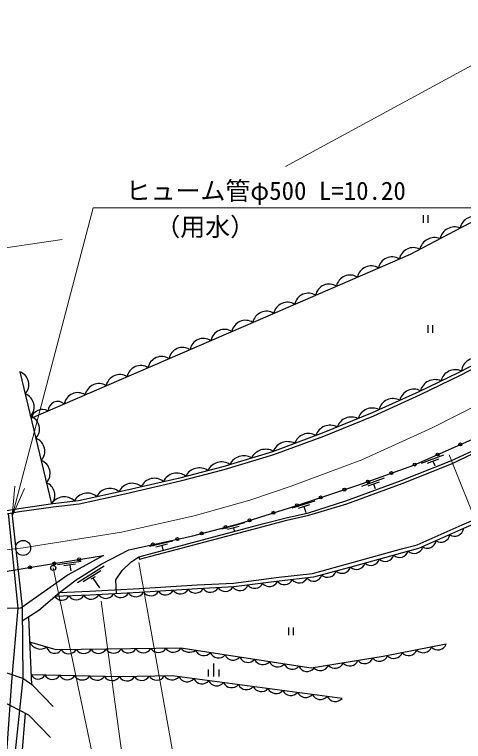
# Model space of a CAD drawing. Units: millimetres, scale not verified. Extents: x 40000 to 680000, y 20000 to 380000.
# Drawn here: x 256710 to 301771, y 241094 to 314103 of the extents above; entities that cross this region are included whole.
import ezdxf
from ezdxf.enums import TextEntityAlignment as Align

# ---------------------------------------------------------------- set-up
doc = ezdxf.new("R2010")
doc.units = ezdxf.units.MM
doc.header["$LTSCALE"] = 1000
doc.linetypes.add('CHAIN', pattern=[18.5, 12, -1.5, 3.5, -1.5])
for name, color, linetype, lineweight in [('M-BGD', 7, 'Continuous', 25), ('M-BGD-EXST', 7, 'Continuous', 25), ('M-BMK', 2, 'CHAIN', 13), ('M-BMK-SRVR', 3, 'Continuous', 25), ('M-STR-HTXT', 7, 'Continuous', 13)]:
    doc.layers.add(name, color=color, linetype=linetype, lineweight=lineweight)
doc.styles.add('ＭＳ ゴシック', font='')
doc.styles.get('ＭＳ ゴシック').set_extended_font_data('MS Gothic')

# ---------------------------------------------------------------- blocks, each defined once
blk = doc.blocks.new('open_arrow')
at = {"color": 0, "linetype": 'Continuous', "lineweight": -2}
blk.add_lwpolyline([(7.5, 1.25), (0, 0), (7.5, -1.25)], dxfattribs=at)

msp = doc.modelspace()

# ---------------------------------------------------------------- linework, layer by layer
at = {"layer": 'M-BGD'}
for p, q in [((297714, 293963), (297714, 293180)), ((298181, 293963), (298181, 293180)), ((298189, 282909), (298189, 282126)), ((298656, 282909), (298656, 282126)), ((257252, 278223), (260430, 264964)), ((299758, 269839), (297511, 268997)), ((299266, 269441), (298143, 269020)), ((298705, 269231), (298883, 268796)), ((293800, 267549), (291553, 266706)), ((293308, 267151), (292185, 266729)), ((292746, 266940), (292925, 266505)), ((286840, 265227), (284548, 264516)), ((286326, 264858), (285180, 264503)), ((285753, 264680), (285961, 264081)), ((279792, 263037), (277471, 262426)), ((279262, 262691), (278102, 262386)), ((278682, 262539), (278771, 262236)), ((272608, 261223), (270269, 260686)), ((272068, 260894), (270899, 260625)), ((271484, 260760), (271597, 260325)), ((263409, 259184), (261033, 258846)), ((262843, 258901), (261655, 258733)), ((262249, 258817), (262348, 258246)), ((265699, 258702), (263032, 257026)), ((265367, 258245), (263589, 257128)), ((264797, 257639), (264382, 257378)), ((265260, 256515), (264589, 257509)), ((258429, 246789), (258156, 253563)), ((284220, 252538), (284220, 251756)), ((284687, 252538), (284687, 251756)), ((276187, 247609), (276187, 248306)), ((276720, 247609), (276720, 248938)), ((277254, 247609), (277254, 248306)), ((257443, 239436), (257811, 243929))]:
    msp.add_line(p, q, dxfattribs=at)
for points in [[(258369, 273565), (281158, 283405), (296448, 290037), (300902, 292395), (306350, 295226), (314382, 299505), (322401, 303817), (328820, 307194), (339847, 312457)], [(254842, 264123), (257141, 264500), (260558, 264982), (263135, 265301), (267716, 266290), (273434, 267620), (277658, 268715), (282643, 270231), (287622, 272081), (292636, 274118), (297332, 276255), (301330, 278190), (306054, 280642), (311815, 283821), (319291, 287751), (329124, 293038), (347009, 302487)], [(254886, 263796), (257191, 264174), (260601, 264655), (263191, 264975), (267788, 265968), (273513, 267300), (277747, 268397), (282749, 269918), (287742, 271773), (292767, 273814), (297472, 275957), (301478, 277895), (306209, 280351), (311994, 283521), (319440, 287386), (329280, 292619), (347203, 302217)], [(268170, 260340), (274616, 261763), (279322, 262993), (284933, 264766), (291167, 266832), (296778, 268858), (303521, 271832), (308479, 274209), (315026, 277733), (321966, 281455), (333640, 287980), (350402, 297763)], [(266954, 255930), (266883, 257316), (267511, 258259), (268374, 259108), (269172, 259649), (281593, 262939), (283978, 263548), (286201, 264066), (289962, 265247), (295508, 267316), (300497, 269286), (304867, 271304), (309213, 273430), (312325, 275169), (315837, 277221), (318031, 278429), (339356, 290283), (351026, 296894)], [(269172, 259649), (269244, 259390), (281656, 262697), (284038, 263305), (286266, 263824), (290060, 264962), (295604, 267018), (300574, 268980), (304975, 271078), (309329, 273209), (312477, 274872), (315961, 277003), (318208, 278199), (339478, 290065), (351210, 296638)], [(355821, 290218), (352837, 288884), (350292, 287746), (347259, 286208), (343935, 284358), (341352, 282729), (329703, 272857), (321698, 269021), (316593, 267688), (309796, 265931), (301786, 262470), (297245, 260475), (295655, 260046), (290832, 258706), (286710, 257582), (283284, 257182), (278733, 256610), (275060, 256416), (269261, 256057), (264263, 255781), (260768, 255657)], [(261226, 256053), (264244, 256180), (269237, 256456), (275037, 256815), (278697, 257009), (283236, 257579), (286634, 257976), (290726, 259091), (295550, 260432), (297112, 260853), (301626, 262836), (309666, 266310), (316492, 268076), (321560, 269398), (329483, 273196), (341115, 283052), (343731, 284702), (347071, 286561), (350120, 288107), (352675, 289250), (355593, 290536)], [(255888, 239530), (256451, 247115), (257065, 254486), (256092, 263994)], [(256431, 264049), (257476, 254593), (257536, 247411), (256720, 239488)], [(257488, 253205), (259163, 254274), (261226, 256053), (262886, 257329), (265413, 258911), (268170, 260340)], [(239658, 256831), (247634, 257262), (253562, 257801), (258592, 258627), (265653, 259786)], [(265653, 259786), (262097, 257820), (257335, 254494), (256110, 254457), (247419, 255817), (241349, 255885)], [(260323, 241488), (258157, 243752), (255425, 245154), (251413, 247294), (246804, 249864), (243491, 251865), (240220, 253803), (237654, 255506), (235873, 257013)], [(260591, 244607), (258533, 246717), (257536, 247411), (256068, 247922), (255347, 248053), (239658, 256831)], [(300034, 250854), (293724, 249618), (286490, 248457), (273403, 250464), (260895, 250285), (258257, 251066)], [(289586, 245425), (272530, 247682), (267287, 247593), (258390, 247775)]]:
    msp.add_lwpolyline(points, dxfattribs=at)
for centre in [(301460, 270923), (299173, 269915), (296886, 268906), (294537, 268049), (292186, 267200), (289822, 266386), (287449, 265600), (285076, 264813), (282693, 264058), (280309, 263305), (275486, 261990), (277905, 262622), (273053, 261418), (270612, 260879), (263186, 259381), (258252, 258571), (260719, 258976)]:
    msp.add_circle(centre, 150, dxfattribs=at)
for centre, radius, start, end in [((302890, 292332), 1500, 67.89197, 167.03181), ((300887, 291247), 1521, 69.12968, 166.44322), ((298872, 290176), 1525, 69.43325, 166.36735), ((296739, 289247), 1443, 63.17187, 167.87056), ((294589, 288377), 1386, 57.65458, 169.05686), ((292490, 287466), 1386, 57.65458, 169.05686), ((290391, 286556), 1386, 57.65458, 169.05686), ((288291, 285645), 1386, 57.65458, 169.05686), ((286196, 284733), 1386, 57.65458, 169.05686), ((284092, 283824), 1386, 57.65458, 169.05686), ((281992, 282914), 1386, 57.65458, 169.05686), ((279889, 282006), 1386, 57.65458, 169.05686), ((277786, 281098), 1386, 57.65458, 169.05686), ((275683, 280190), 1386, 57.65458, 169.05686), ((273580, 279282), 1386, 57.65458, 169.05686), ((271477, 278374), 1386, 57.65458, 169.05686), ((303039, 278113), 1491, 72.5364, 172.40825), ((256760, 276928), 1386, 317.77626, 69.17854), ((269373, 277465), 1386, 57.65458, 169.05686), ((300966, 276928), 1505, 66.70646, 165.30633), ((267270, 276557), 1386, 57.65458, 169.05686), ((298906, 275939), 1498, 66.22358, 165.42212), ((265167, 275649), 1386, 57.65458, 169.05686), ((257294, 274700), 1386, 317.77626, 69.17854), ((263064, 274741), 1386, 57.65458, 169.05686), ((296788, 275032), 1447, 62.47947, 166.64389), ((294704, 274095), 1440, 62.03919, 166.92152), ((261062, 274251), 989, 49.64392, 177.06752), ((292622, 273095), 1490, 62.84975, 162.88613), ((259511, 273263), 1181, 61.50652, 165.20492), ((257827, 272472), 1386, 317.77626, 69.17854), ((290535, 272134), 1548, 64.63446, 159.58659), ((288376, 271359), 1494, 61.70809, 161.44175), ((286229, 270522), 1502, 60.91007, 159.85292), ((258361, 270244), 1386, 317.77626, 69.17854), ((284120, 269646), 1560, 63.33296, 157.40512), ((281912, 268848), 1592, 61.12762, 152.69731), ((279728, 268184), 1592, 61.12762, 152.69731), ((258895, 268017), 1386, 317.77626, 69.17854), ((277476, 267642), 1523, 56.65656, 153.82727), ((272991, 266581), 1468, 52.10805, 154.70597), ((275256, 267043), 1531, 56.10966, 152.94437), ((270753, 266071), 1457, 51.28873, 154.89643), ((259382, 265829), 1367, 320.78899, 66.71152), ((266269, 265064), 1452, 50.11803, 154.26364), ((268512, 265582), 1441, 50.23447, 155.54726), ((264017, 264568), 1470, 50.01951, 152.43292), ((261691, 264193), 1470, 45.8923, 148.30572), ((300885, 262614), 898, 237.12266, 350.31159), ((299512, 262011), 898, 237.12266, 350.31159), ((298139, 261408), 898, 237.12266, 350.31159), ((295369, 260480), 898, 228.93788, 342.12681), ((296820, 260873), 898, 228.4989, 341.68783), ((292478, 259677), 898, 228.93788, 342.12681), ((293923, 260078), 898, 228.93788, 342.12681), ((289589, 258879), 898, 228.65289, 341.84181), ((291036, 259274), 898, 228.65289, 341.84181), ((286742, 258016), 832, 217.55521, 345.70846), ((288141, 258485), 898, 228.65289, 341.84181), ((282297, 257557), 898, 220.56529, 333.75422), ((283789, 257751), 906, 220.81084, 332.62683), ((285280, 257913), 898, 220.06332, 333.25224), ((271868, 256714), 898, 216.94601, 330.13494), ((273365, 256807), 898, 216.94601, 330.13494), ((274863, 256894), 898, 216.94601, 330.13494), ((276365, 256980), 898, 216.43641, 329.62533), ((277862, 257060), 898, 216.43641, 329.62533), ((279333, 257082), 843, 214.40454, 339.38865), ((280809, 257370), 898, 220.56529, 333.75422), ((261451, 256080), 803, 211.70453, 332.33284), ((262895, 256227), 898, 215.42422, 328.61315), ((262895, 256227), 898, 215.42422, 328.61315), ((264394, 256280), 898, 215.42422, 328.61315), ((265881, 256366), 898, 216.57294, 329.76186), ((267379, 256448), 898, 216.57294, 329.76186), ((268877, 256531), 898, 216.57294, 329.76186), ((270371, 256621), 898, 216.94601, 330.13494), ((259307, 251520), 1144, 203.35534, 303.65216), ((260733, 250761), 815, 193.70808, 324.91863), ((269642, 250905), 898, 214.22293, 327.41185), ((271142, 250926), 898, 214.22293, 327.41185), ((272642, 250947), 898, 214.22293, 327.41185), ((274274, 251222), 1158, 220.93858, 301.67826), ((297731, 250907), 898, 224.48764, 337.67656), ((299203, 251195), 898, 224.48764, 337.67656), ((262143, 250798), 898, 214.22293, 327.41185), ((263643, 250819), 898, 214.22293, 327.41185), ((265143, 250840), 898, 214.22293, 327.41185), ((266643, 250862), 898, 214.22293, 327.41185), ((268143, 250883), 898, 214.22293, 327.41185), ((275698, 250612), 898, 204.69026, 317.87919), ((277181, 250385), 898, 204.69026, 317.87919), ((278663, 250158), 898, 204.69026, 317.87919), ((294787, 250330), 898, 224.48764, 337.67656), ((296259, 250619), 898, 224.48764, 337.67656), ((280146, 249930), 898, 204.69026, 317.87919), ((281629, 249703), 898, 204.69026, 317.87919), ((283112, 249476), 898, 204.69026, 317.87919), ((288886, 249343), 898, 222.52204, 335.71097), ((290367, 249581), 898, 222.52204, 335.71097), ((291848, 249818), 898, 222.52204, 335.71097), ((293329, 250056), 898, 222.52204, 335.71097), ((284594, 249248), 898, 204.69026, 317.87919), ((286077, 249021), 898, 204.69026, 317.87919), ((287405, 249105), 898, 222.52204, 335.71097), ((259073, 248111), 757, 205.51825, 331.34926), ((260497, 248227), 898, 212.23196, 325.42088), ((261997, 248196), 898, 212.23196, 325.42088), ((263496, 248166), 898, 212.23196, 325.42088), ((264996, 248135), 898, 212.23196, 325.42088), ((266496, 248104), 898, 212.23196, 325.42088), ((267995, 248073), 898, 212.23196, 325.42088), ((269477, 248125), 898, 214.38017, 327.5691), ((270977, 248151), 898, 214.38017, 327.5691), ((272515, 248250), 972, 216.7056, 317.24701), ((274037, 247982), 898, 205.86585, 319.05477), ((275524, 247785), 898, 205.86585, 319.05477), ((277011, 247588), 898, 205.86585, 319.05477), ((278498, 247391), 898, 205.86585, 319.05477), ((279985, 247195), 898, 205.86585, 319.05477), ((281472, 246998), 898, 205.86585, 319.05477), ((282959, 246801), 898, 205.86585, 319.05477), ((284446, 246604), 898, 205.86585, 319.05477), ((285933, 246407), 898, 205.86585, 319.05477), ((287420, 246211), 898, 205.86585, 319.05477), ((288907, 246014), 898, 205.86585, 319.05477)]:
    msp.add_arc(centre, radius, start, end, dxfattribs=at)
at = {"layer": 'M-BGD-EXST'}
msp.add_circle((260595, 258521), 250, dxfattribs=at)
at = {"layer": 'M-BMK'}
msp.add_lwpolyline([(254609, 260175), (257576, 260532), (267462, 262131), (274746, 263772), (280321, 265335), (284482, 266739), (291560, 269387), (298629, 272591), (304739, 275692), (348530, 299940)], dxfattribs=at)
at = {"layer": 'M-BMK-SRVR'}
msp.add_circle((257576, 260532), 750, dxfattribs=at)
msp.add_circle((257576, 260532), 750, dxfattribs=at)
at = {"layer": 'M-STR-HTXT'}
for p, q in [((283919, 298846), (331155, 324559)), ((300322, 269877), (305822, 256120)), ((260595, 258521), (264693, 238977)), ((269175, 259085), (274117, 231523)), ((265402, 255195), (268754, 230722))]:
    msp.add_line(p, q, dxfattribs=at)
for points in [[(179365, 310421), (204587, 297202), (211005, 294869), (217715, 292780), (223356, 291565), (228607, 290642), (234756, 289949), (239278, 289755), (246522, 289852), (253718, 290387), (261498, 291504)], [(256467, 263719), (264591, 294677), (305107, 294677)]]:
    msp.add_lwpolyline(points, dxfattribs=at)

# ---------------------------------------------------------------- block references
at = {"layer": 'M-STR-HTXT', "xscale": 400, "yscale": 400, "rotation": 75.3}
msp.add_blockref('open_arrow', (256467, 263719), dxfattribs=at)

# ---------------------------------------------------------------- texts
at = {"layer": 'M-STR-HTXT', "style": 'ＭＳ ゴシック'}
msp.add_text('ヒューム管φ500 L=10.20', height=1833, dxfattribs=at).set_placement((267874, 294939), align=Align.BOTTOM_LEFT)
msp.add_text('（用水）', height=1833, dxfattribs=at).set_placement((275849, 291312), align=Align.BOTTOM_CENTER)

doc.saveas('drawing.dxf')
